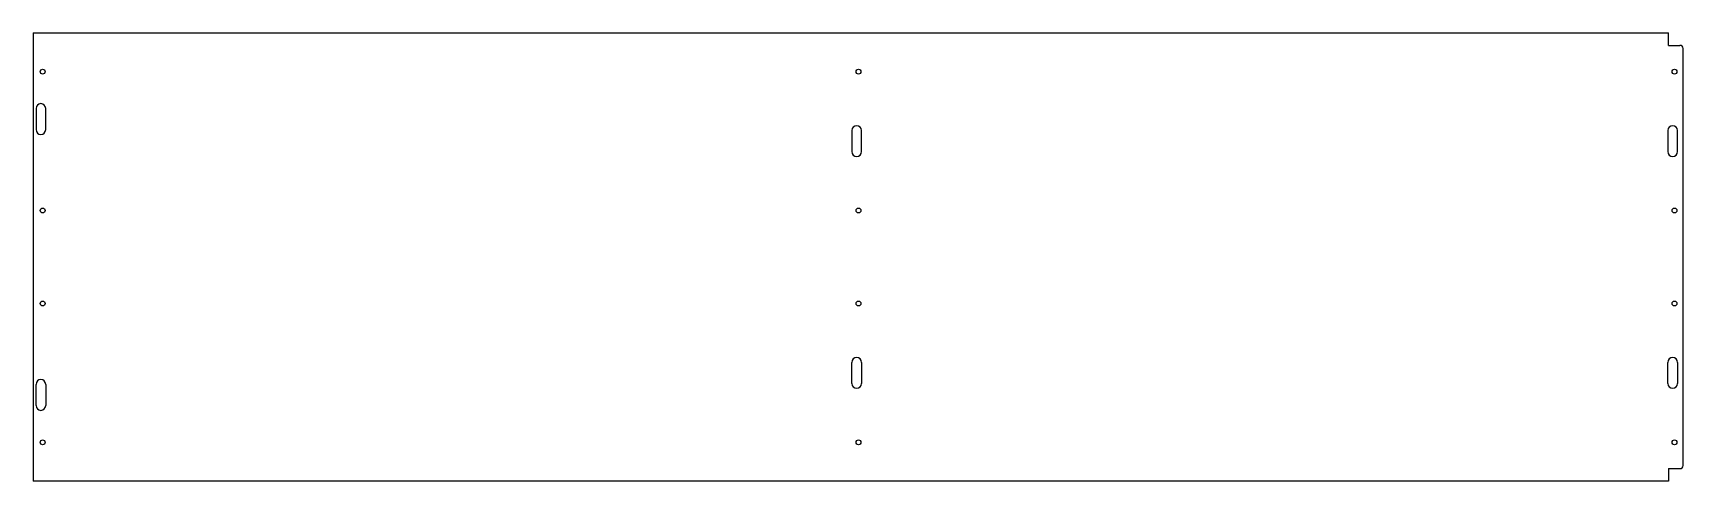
# Model space of a CAD drawing. Header units: millimetres. Extents: x 0 to 2732, y 0 to 742.
import ezdxf

# ---------------------------------------------------------------- set-up
doc = ezdxf.new("R2010")
doc.units = ezdxf.units.MM

msp = doc.modelspace()

# ---------------------------------------------------------------- linework, layer by layer
at = {"color": 7, "linetype": 'Continuous', "lineweight": 25}
for p, q in [((0, 742), (0, 0)), ((0, 742), (2707.5, 742)), ((2707.5, 721.5), (2707.5, 742)), ((2707.5, 721.5), (2726.5, 721.5)), ((2731.5, 25.5), (2731.5, 716.5)), ((5, 617), (5, 582)), ((21, 582), (21, 617)), ((1355.5, 580.5), (1355.5, 545.5)), ((1371.5, 545.5), (1371.5, 580.5)), ((2706.5, 580.5), (2706.5, 545.5)), ((2722.5, 545.5), (2722.5, 580.5)), ((1355.5, 161.5), (1355.5, 196.5)), ((1371.5, 196.5), (1371.5, 161.5)), ((2706.5, 161.5), (2706.5, 196.5)), ((2722.5, 196.5), (2722.5, 161.5)), ((5, 125), (5, 160)), ((21, 160), (21, 125)), ((2707.5, 0), (0, 0)), ((2707.5, 20.5), (2707.5, 0)), ((2707.5, 20.5), (2726.5, 20.5))]:
    msp.add_line(p, q, dxfattribs=at)
for centre in [(16, 678), (1366.5, 678), (2717.5, 678), (16, 448), (1366.5, 448), (2717.5, 448), (16, 294), (1366.5, 294), (2717.5, 294), (16, 64), (1366.5, 64), (2717.5, 64)]:
    msp.add_circle(centre, 4, dxfattribs=at)
for centre, radius, start, end in [((2726.5, 716.5), 5, 0, 90), ((13, 617), 8, 0, 180), ((13, 582), 8, 180, 0), ((1363.5, 580.5), 8, 0, 180), ((2714.5, 580.5), 8, 0, 180), ((1363.5, 545.5), 8, 180, 0), ((2714.5, 545.5), 8, 180, 0), ((1363.5, 196.5), 8, 0, 180), ((2714.5, 196.5), 8, 0, 180), ((13, 160), 8, 0, 180), ((1363.5, 161.5), 8, 180, 0), ((2714.5, 161.5), 8, 180, 0), ((13, 125), 8, 180, 0), ((2726.5, 25.5), 5, 270, 0)]:
    msp.add_arc(centre, radius, start, end, dxfattribs=at)

doc.saveas('drawing.dxf')
